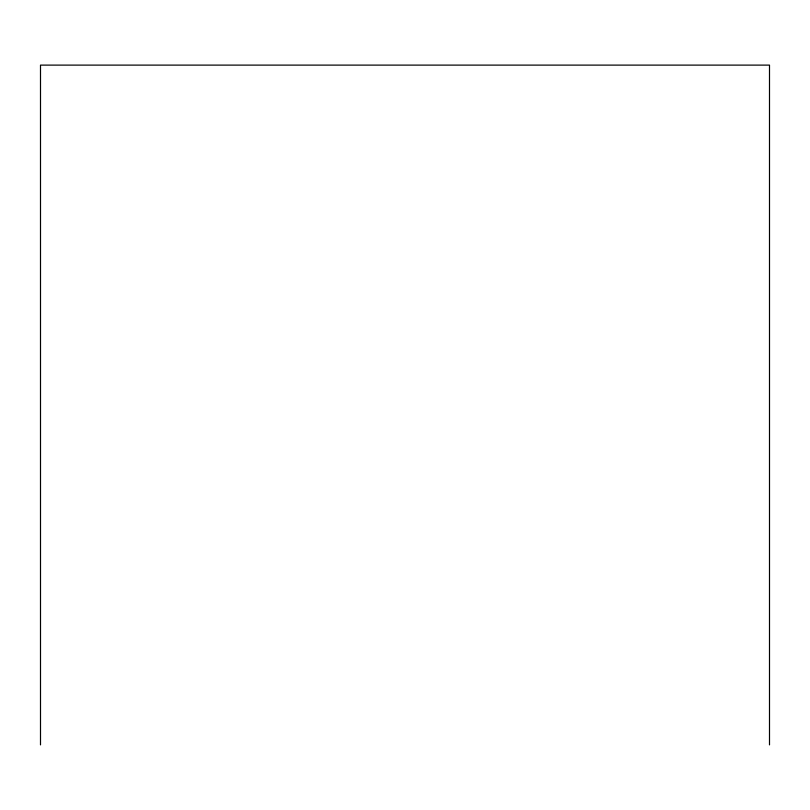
<?xml version="1.0" encoding="UTF-8"?>
<svg xmlns="http://www.w3.org/2000/svg" width="810" height="810" viewBox="0 0 810 810"><rect width="100%" height="100%" fill="white"/><g stroke="black" fill="none" stroke-linecap="round" stroke-linejoin="round"><path stroke-width="1.21" d="M769.5 744.886L769.5 65.114L40.5 65.114L40.5 744.886"/></g></svg>
